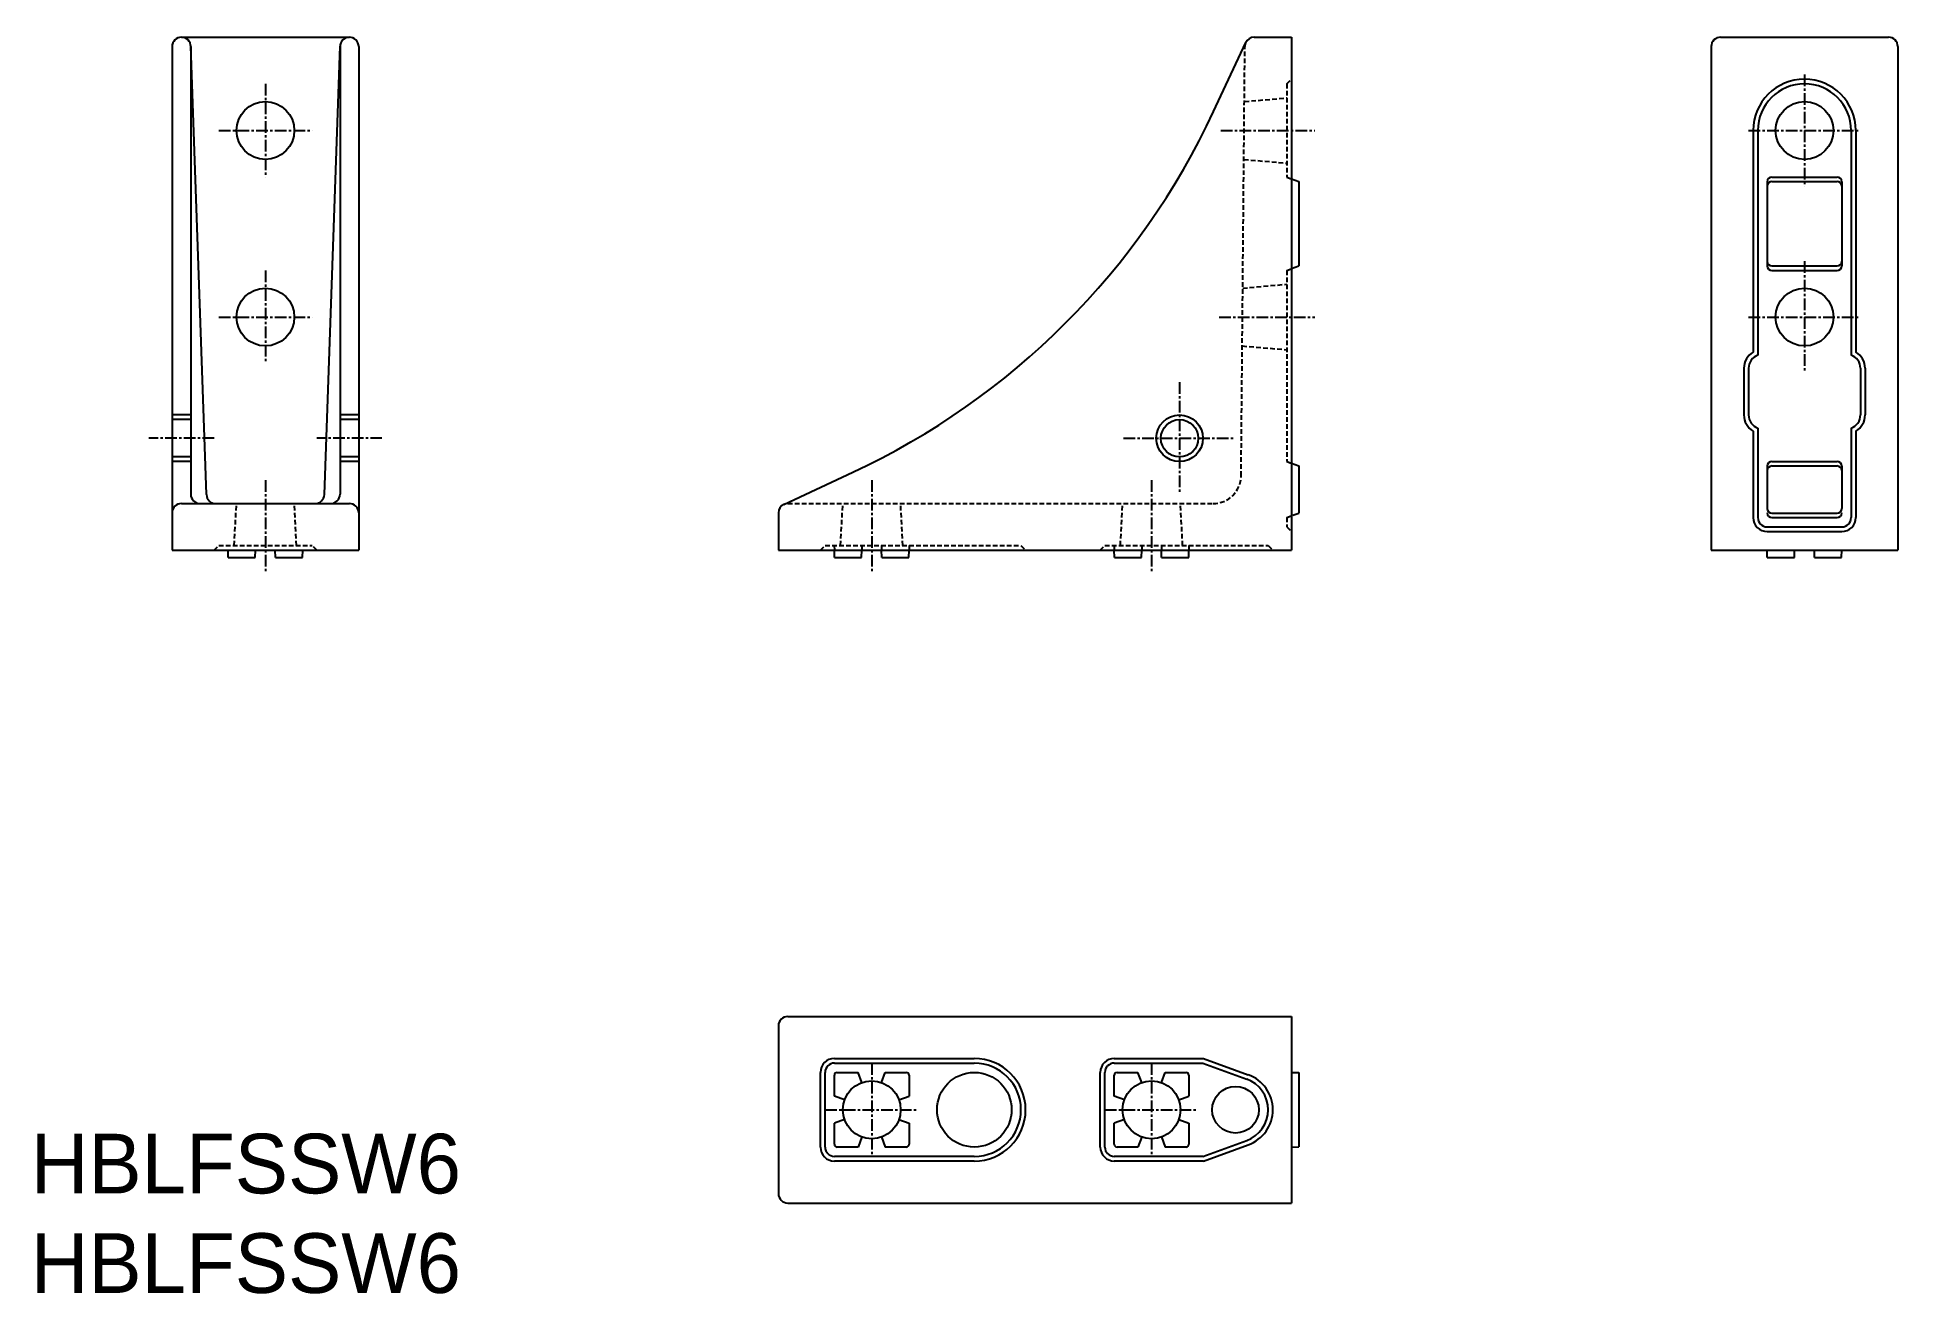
# Model space of a CAD drawing. Extents: x -9 to 190, y 0 to 135.
import ezdxf

# ---------------------------------------------------------------- set-up
doc = ezdxf.new("R2010")
doc.units = 0
doc.linetypes.add('CENTER', pattern=[2, 1.25, -0.25, 0.25, -0.25])
doc.linetypes.add('DASHED', pattern=[0.75, 0.5, -0.25])
doc.layers.get('0').update_dxf_attribs({"linetype": 'CONTINUOUS'})
doc.layers.add('CENTER', color=1, linetype='CENTER')

msp = doc.modelspace()

# ---------------------------------------------------------------- linework, layer by layer
at = {"color": 7, "linetype": 'CONTINUOUS'}
for p, q in [((5.42, 133.77), (5.42, 79.77)), ((6.42, 134.77), (24.42, 134.77)), ((9.1, 85.74), (7.42, 133.81)), ((7.42, 133.77), (7.42, 85.77)), ((21.74, 85.74), (23.42, 133.81)), ((23.42, 133.77), (23.42, 85.77)), ((25.42, 133.77), (25.42, 79.77)), ((117.07, 126.82), (120.51, 134.2)), ((121.42, 134.77), (125.42, 134.77)), ((125.42, 134.77), (125.42, 79.77)), ((170.42, 133.77), (170.42, 79.77)), ((171.42, 134.77), (189.42, 134.77)), ((190.42, 133.77), (190.42, 79.77)), ((174.92, 124.77), (174.92, 101.01)), ((175.42, 124.77), (175.42, 100.69)), ((185.42, 124.77), (185.42, 100.69)), ((185.92, 124.77), (185.92, 101.01)), ((176.92, 119.77), (183.92, 119.77)), ((125.42, 119.59), (126.22, 119.3)), ((126.22, 119.3), (126.22, 110.25)), ((176.42, 119.27), (176.42, 110.27)), ((176.92, 119.3), (183.92, 119.3)), ((184.42, 119.27), (184.42, 110.27)), ((125.42, 109.96), (126.22, 110.25)), ((176.92, 110.25), (183.92, 110.25)), ((176.92, 109.77), (183.92, 109.77)), ((173.92, 99.27), (173.92, 94.27)), ((174.42, 99.27), (174.42, 94.27)), ((186.42, 99.27), (186.42, 94.27)), ((186.92, 99.27), (186.92, 94.27)), ((174.92, 92.54), (174.92, 83.27)), ((175.42, 92.86), (175.42, 83.27)), ((185.42, 92.86), (185.42, 83.27)), ((185.92, 92.54), (185.92, 83.27)), ((71, 84.68), (78.38, 88.12)), ((125.42, 89.09), (126.22, 88.8)), ((126.22, 88.8), (126.22, 83.75)), ((176.42, 88.77), (176.42, 84.25)), ((176.92, 89.27), (183.92, 89.27)), ((176.92, 88.8), (183.92, 88.8)), ((184.42, 88.77), (184.42, 84.25)), ((6.42, 84.77), (24.42, 84.77)), ((70.42, 83.77), (70.42, 79.77)), ((125.57, 83.51), (126.22, 83.75)), ((176.42, 82.27), (184.42, 82.27)), ((176.92, 83.75), (183.92, 83.75)), ((176.92, 83.27), (183.92, 83.27)), ((176.42, 81.77), (184.42, 81.77)), ((5.42, 79.77), (25.42, 79.77)), ((11.43, 78.97), (11.42, 79.77)), ((11.43, 78.97), (14.34, 78.97)), ((14.34, 78.97), (14.36, 79.77)), ((16.49, 78.97), (16.48, 79.77)), ((16.49, 78.97), (19.4, 78.97)), ((19.4, 78.97), (19.42, 79.77)), ((70.42, 79.77), (125.42, 79.77)), ((76.43, 78.97), (76.42, 79.77)), ((76.43, 78.97), (79.34, 78.97)), ((79.34, 78.97), (79.36, 79.77)), ((79.36, 79.77), (81.48, 79.77)), ((81.49, 78.97), (81.48, 79.77)), ((81.49, 78.97), (84.4, 78.97)), ((84.4, 78.97), (84.42, 79.77)), ((106.43, 78.97), (106.42, 79.77)), ((106.43, 78.97), (109.34, 78.97)), ((109.34, 78.97), (109.36, 79.77)), ((111.49, 78.97), (111.48, 79.77)), ((111.49, 78.97), (114.4, 78.97)), ((114.4, 78.97), (114.42, 79.77)), ((170.42, 79.77), (190.42, 79.77)), ((176.43, 78.97), (176.42, 79.77)), ((176.43, 78.97), (179.34, 78.97)), ((179.34, 78.97), (179.36, 79.77)), ((181.49, 78.97), (181.48, 79.77)), ((181.49, 78.97), (184.4, 78.97)), ((184.4, 78.97), (184.42, 79.77)), ((70.42, 28.77), (70.42, 10.77)), ((71.42, 29.77), (125.42, 29.77)), ((125.42, 29.77), (125.42, 9.77)), ((76.42, 25.27), (91.42, 25.27)), ((76.42, 24.77), (91.42, 24.77)), ((106.42, 25.27), (116, 25.27)), ((106.42, 24.77), (115.91, 24.77)), ((115.91, 24.77), (120.62, 23.06)), ((116, 25.27), (120.79, 23.53)), ((74.92, 15.77), (74.92, 23.77)), ((75.42, 15.77), (75.42, 23.77)), ((76.42, 21.23), (76.42, 23.47)), ((76.72, 23.77), (78.96, 23.77)), ((79.36, 22.69), (78.96, 23.77)), ((81.48, 22.69), (81.87, 23.77)), ((81.87, 23.77), (84.12, 23.77)), ((84.42, 23.47), (84.42, 21.23)), ((104.92, 15.77), (104.92, 23.77)), ((105.42, 15.77), (105.42, 23.77)), ((106.42, 21.23), (106.42, 23.47)), ((106.72, 23.77), (108.96, 23.77)), ((109.36, 22.69), (108.96, 23.77)), ((111.48, 22.69), (111.87, 23.77)), ((111.87, 23.77), (114.12, 23.77)), ((114.42, 23.47), (114.42, 21.23)), ((125.42, 23.77), (126.22, 23.76)), ((126.22, 23.76), (126.22, 15.79)), ((77.51, 20.83), (76.42, 21.23)), ((83.33, 20.83), (84.42, 21.23)), ((107.51, 20.83), (106.42, 21.23)), ((113.33, 20.83), (114.42, 21.23)), ((77.51, 18.71), (76.42, 18.32)), ((76.42, 16.07), (76.42, 18.32)), ((83.33, 18.71), (84.42, 18.32)), ((84.42, 18.32), (84.42, 16.07)), ((107.51, 18.71), (106.42, 18.32)), ((106.42, 16.07), (106.42, 18.32)), ((113.33, 18.71), (114.42, 18.32)), ((114.42, 18.32), (114.42, 16.07)), ((79.36, 16.86), (78.96, 15.77)), ((81.48, 16.86), (81.87, 15.77)), ((109.36, 16.86), (108.96, 15.77)), ((111.48, 16.86), (111.87, 15.77)), ((115.91, 14.77), (120.62, 16.48)), ((116, 14.27), (120.79, 16.01)), ((91.42, 14.77), (76.42, 14.77)), ((91.42, 14.27), (76.42, 14.27)), ((78.96, 15.77), (76.72, 15.77)), ((84.12, 15.77), (81.87, 15.77)), ((115.91, 14.77), (106.42, 14.77)), ((116, 14.27), (106.42, 14.27)), ((108.96, 15.77), (106.72, 15.77)), ((114.12, 15.77), (111.87, 15.77)), ((125.42, 15.77), (126.22, 15.79)), ((71.42, 9.77), (125.42, 9.77))]:
    msp.add_line(p, q, dxfattribs=at)
at = {"color": 3, "linetype": 'DASHED'}
for p, q in [((120.02, 87.75), (120.42, 133.78)), ((124.92, 129.77), (125.42, 130.27)), ((124.92, 129.77), (124.92, 119.77)), ((120.37, 127.87), (124.92, 128.27)), ((120.31, 121.67), (124.92, 121.27)), ((124.92, 119.77), (125.42, 119.59)), ((124.92, 109.77), (125.42, 109.96)), ((124.92, 109.77), (124.92, 89.27)), ((120.19, 107.87), (124.92, 108.29)), ((120.14, 101.67), (124.92, 101.26)), ((124.92, 89.27), (125.42, 89.09)), ((12.08, 80.27), (12.32, 84.77)), ((18.75, 80.27), (18.52, 84.77)), ((71.42, 84.77), (117.02, 84.77)), ((77.08, 80.27), (77.32, 84.77)), ((83.75, 80.27), (83.52, 84.77)), ((107.08, 80.27), (107.32, 84.77)), ((113.75, 80.27), (113.52, 84.77)), ((124.92, 83.27), (125.57, 83.51)), ((124.92, 83.27), (124.92, 82.27)), ((124.92, 82.27), (125.42, 81.77)), ((9.92, 79.77), (10.42, 80.27)), ((10.42, 80.27), (20.42, 80.27)), ((20.92, 79.77), (20.42, 80.27)), ((74.92, 79.77), (75.42, 80.27)), ((75.42, 80.27), (96.42, 80.27)), ((76.41, 80.27), (76.42, 79.77)), ((79.37, 80.27), (79.36, 79.77)), ((81.47, 80.27), (81.48, 79.77)), ((84.43, 80.27), (84.42, 79.77)), ((96.42, 80.27), (96.92, 79.77)), ((104.92, 79.77), (105.42, 80.27)), ((105.42, 80.27), (122.92, 80.27)), ((106.41, 80.27), (106.42, 79.77)), ((109.37, 80.27), (109.36, 79.77)), ((111.47, 80.27), (111.48, 79.77)), ((114.43, 80.27), (114.42, 79.77)), ((122.92, 80.27), (123.42, 79.77))]:
    msp.add_line(p, q, dxfattribs=at)
at = {"color": 3, "linetype": 'CONTINUOUS'}
for p, q in [((7.42, 94.27), (5.42, 94.27)), ((7.42, 93.77), (5.42, 93.77)), ((25.42, 94.27), (23.42, 94.27)), ((25.42, 93.77), (23.42, 93.77)), ((7.42, 89.77), (5.42, 89.77)), ((25.42, 89.77), (23.42, 89.77)), ((7.42, 89.27), (5.42, 89.27)), ((25.42, 89.27), (23.42, 89.27))]:
    msp.add_line(p, q, dxfattribs=at)
at = {"color": 7, "linetype": 'CONTINUOUS'}
for centre, radius in [((15.42, 124.77), 3.1), ((180.42, 124.77), 3.1), ((15.42, 104.77), 3.1), ((180.42, 104.77), 3.1), ((113.42, 91.77), 2), ((80.42, 19.77), 3.1), ((91.42, 19.77), 4), ((110.42, 19.77), 3.1), ((119.42, 19.77), 2.5)]:
    msp.add_circle(centre, radius, dxfattribs=at)
at = {"color": 3, "linetype": 'CONTINUOUS'}
msp.add_circle((113.42, 91.77), 2.5, dxfattribs=at)
at = {"color": 7, "linetype": 'CONTINUOUS'}
for centre, radius, start, end in [((6.42, 133.77), 1, 0, 180), ((24.42, 133.77), 1, 0, 180), ((121.42, 133.77), 1, 90, 155), ((171.42, 133.77), 1, 90, 180), ((189.42, 133.77), 1, 0, 90), ((180.42, 124.77), 5.5, 0, 180), ((180.42, 124.77), 5, 0, 180), ((44.57, 160.63), 80, 295, 335), ((176.92, 119.27), 0.5, 90, 180), ((183.92, 119.27), 0.5, 0, 90), ((176.92, 118.8), 0.5, 90, 180), ((183.92, 118.8), 0.5, 0, 90), ((176.92, 110.75), 0.5, 180, 270), ((176.92, 110.27), 0.5, 180, 270), ((183.92, 110.75), 0.5, 270, 0), ((183.92, 110.27), 0.5, 270, 0), ((175.92, 99.27), 2, 120, 180), ((175.92, 99.27), 1.5, 109.4712, 180), ((184.92, 99.27), 1.5, 0, 70.5288), ((184.92, 99.27), 2, 0, 60), ((175.92, 94.27), 2, 180, 240), ((175.92, 94.27), 1.5, 180, 250.5287), ((184.92, 94.27), 1.5, 289.4712, 0), ((184.92, 94.27), 2, 300, 0), ((176.92, 88.77), 0.5, 90, 180), ((176.92, 88.3), 0.5, 90, 180), ((183.92, 88.77), 0.5, 0, 90), ((183.92, 88.3), 0.5, 0, 90), ((8.42, 85.77), 1, 180, 270), ((22.42, 85.77), 1, 270, 0), ((6.42, 83.77), 1, 90, 180), ((10.1, 85.77), 1, 182, 270), ((20.74, 85.77), 1, 270, 358), ((24.42, 83.77), 1, 0, 90), ((71.42, 83.77), 1, 115.0003, 180), ((176.92, 84.25), 0.5, 180, 270), ((183.92, 84.25), 0.5, 270, 0), ((176.42, 83.27), 1.5, 180, 270), ((176.42, 83.27), 1, 180, 270), ((176.92, 83.77), 0.5, 180, 270), ((183.92, 83.77), 0.5, 270, 0), ((184.42, 83.27), 1.5, 270, 0), ((184.42, 83.27), 1, 270, 0), ((71.42, 28.77), 1, 90, 180), ((76.42, 23.77), 1.5, 90, 180), ((76.42, 23.77), 1, 90, 180), ((91.42, 19.77), 5.5, 270, 90), ((91.42, 19.77), 5, 270, 90), ((106.42, 23.77), 1.5, 90, 180), ((106.42, 23.77), 1, 90, 180), ((76.72, 23.47), 0.3, 90, 180), ((84.12, 23.47), 0.3, 0, 90), ((106.72, 23.47), 0.3, 90, 180), ((114.12, 23.47), 0.3, 0, 90), ((119.42, 19.77), 3.5, 290, 70), ((119.42, 19.77), 4, 290, 70), ((76.72, 16.07), 0.3, 180, 270), ((84.12, 16.07), 0.3, 270, 0), ((106.72, 16.07), 0.3, 180, 270), ((114.12, 16.07), 0.3, 270, 0), ((76.42, 15.77), 1.5, 180, 270), ((76.42, 15.77), 1, 180, 270), ((106.42, 15.77), 1.5, 180, 270), ((106.42, 15.77), 1, 180, 270), ((71.42, 10.77), 1, 180, 270)]:
    msp.add_arc(centre, radius, start, end, dxfattribs=at)
at = {"color": 3, "linetype": 'DASHED'}
for centre, radius, start, end in [((121.42, 133.77), 1, 155.1184, 179.5), ((117.02, 87.77), 3, 270, 359.5)]:
    msp.add_arc(centre, radius, start, end, dxfattribs=at)
at = {"color": 3, "linetype": 'CONTINUOUS'}
msp.add_arc((71.42, 83.77), 1, 90, 115.0003, dxfattribs=at)
at = {"layer": 'CENTER', "color": 1, "linetype": 'CENTER'}
for p, q in [((15.42, 129.77), (15.42, 119.77)), ((180.42, 130.77), (180.42, 118.77)), ((10.42, 124.77), (20.42, 124.77)), ((117.84, 124.77), (127.92, 124.77)), ((174.42, 124.77), (186.42, 124.77)), ((15.42, 109.77), (15.42, 99.77)), ((180.42, 110.77), (180.42, 98.78)), ((10.42, 104.77), (20.42, 104.77)), ((117.67, 104.77), (127.92, 104.77)), ((174.42, 104.77), (186.42, 104.77)), ((113.42, 97.77), (113.42, 85.77)), ((9.92, 91.77), (2.92, 91.77)), ((27.92, 91.77), (20.92, 91.77)), ((107.42, 91.77), (119.42, 91.77)), ((15.42, 87.27), (15.42, 77.27)), ((80.42, 87.27), (80.42, 77.27)), ((110.42, 87.27), (110.42, 77.27)), ((80.42, 24.77), (80.42, 14.77)), ((110.42, 24.77), (110.42, 14.77)), ((75.42, 19.77), (85.42, 19.77)), ((105.42, 19.77), (115.42, 19.77))]:
    msp.add_line(p, q, dxfattribs=at)

# ---------------------------------------------------------------- texts
at = {"color": 7, "linetype": 'CONTINUOUS'}
for p in [(-9.74, 10.8), (-9.74, 0.13)]:
    msp.add_text('HBLFSSW6', height=6.4, dxfattribs=at).set_placement(p)

doc.saveas('drawing.dxf')
